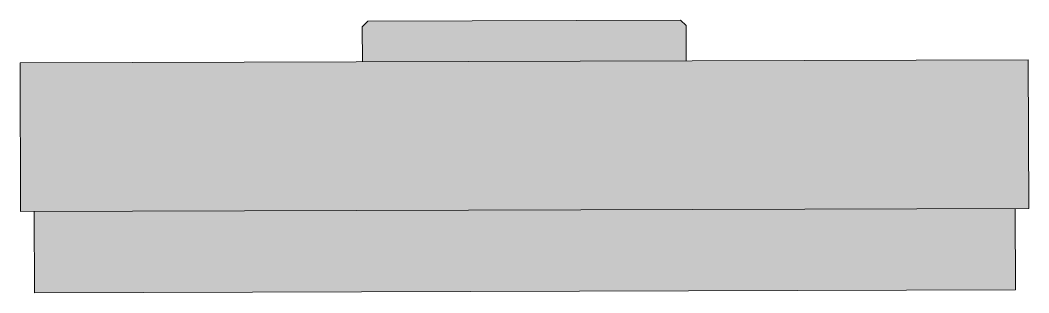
# Model space of a CAD drawing. Header units: millimetres. Extents: x 10 to 142, y 317 to 353.
import ezdxf

# ---------------------------------------------------------------- set-up
doc = ezdxf.new("R2010")
doc.units = ezdxf.units.MM
doc.header["$MEASUREMENT"] = 0
doc.layers.add('Layer 1', color=7, linetype='Continuous', lineweight=0)

msp = doc.modelspace()

# ---------------------------------------------------------------- hatches: boundary and pattern name
at = {"layer": 'Layer 1', "true_color": 0x000000, "transparency": 33554687}
h = msp.add_hatch(color=18, dxfattribs=at)
h.dxf.hatch_style = 2
h.paths.add_polyline_path([(97.21, 347.55), (97.2, 352.14), (96.49, 352.85), (55.63, 352.71), (54.92, 352), (54.94, 347.42)])
h = msp.add_hatch(color=18, dxfattribs=at)
h.dxf.hatch_style = 2
h.paths.add_polyline_path([(141.96, 328.28), (141.89, 347.68), (10.26, 347.29), (10.32, 327.89), (141.96, 328.28)])
h = msp.add_hatch(color=18, dxfattribs=at)
h.dxf.hatch_style = 2
h.paths.add_polyline_path([(12.08, 327.9), (12.11, 317.31), (140.23, 317.69), (140.19, 328.27)])

# ---------------------------------------------------------------- linework, layer by layer
at = {"layer": 'Layer 1'}
for points in [[(97.21, 347.55), (97.2, 352.14), (96.49, 352.85), (55.63, 352.71), (54.92, 352), (54.94, 347.42)], [(141.96, 328.28), (141.89, 347.68), (10.26, 347.29), (10.32, 327.89), (141.96, 328.28)], [(12.08, 327.9), (12.11, 317.31), (140.23, 317.69), (140.19, 328.27)]]:
    msp.add_lwpolyline(points, dxfattribs=at)

doc.saveas('drawing.dxf')
